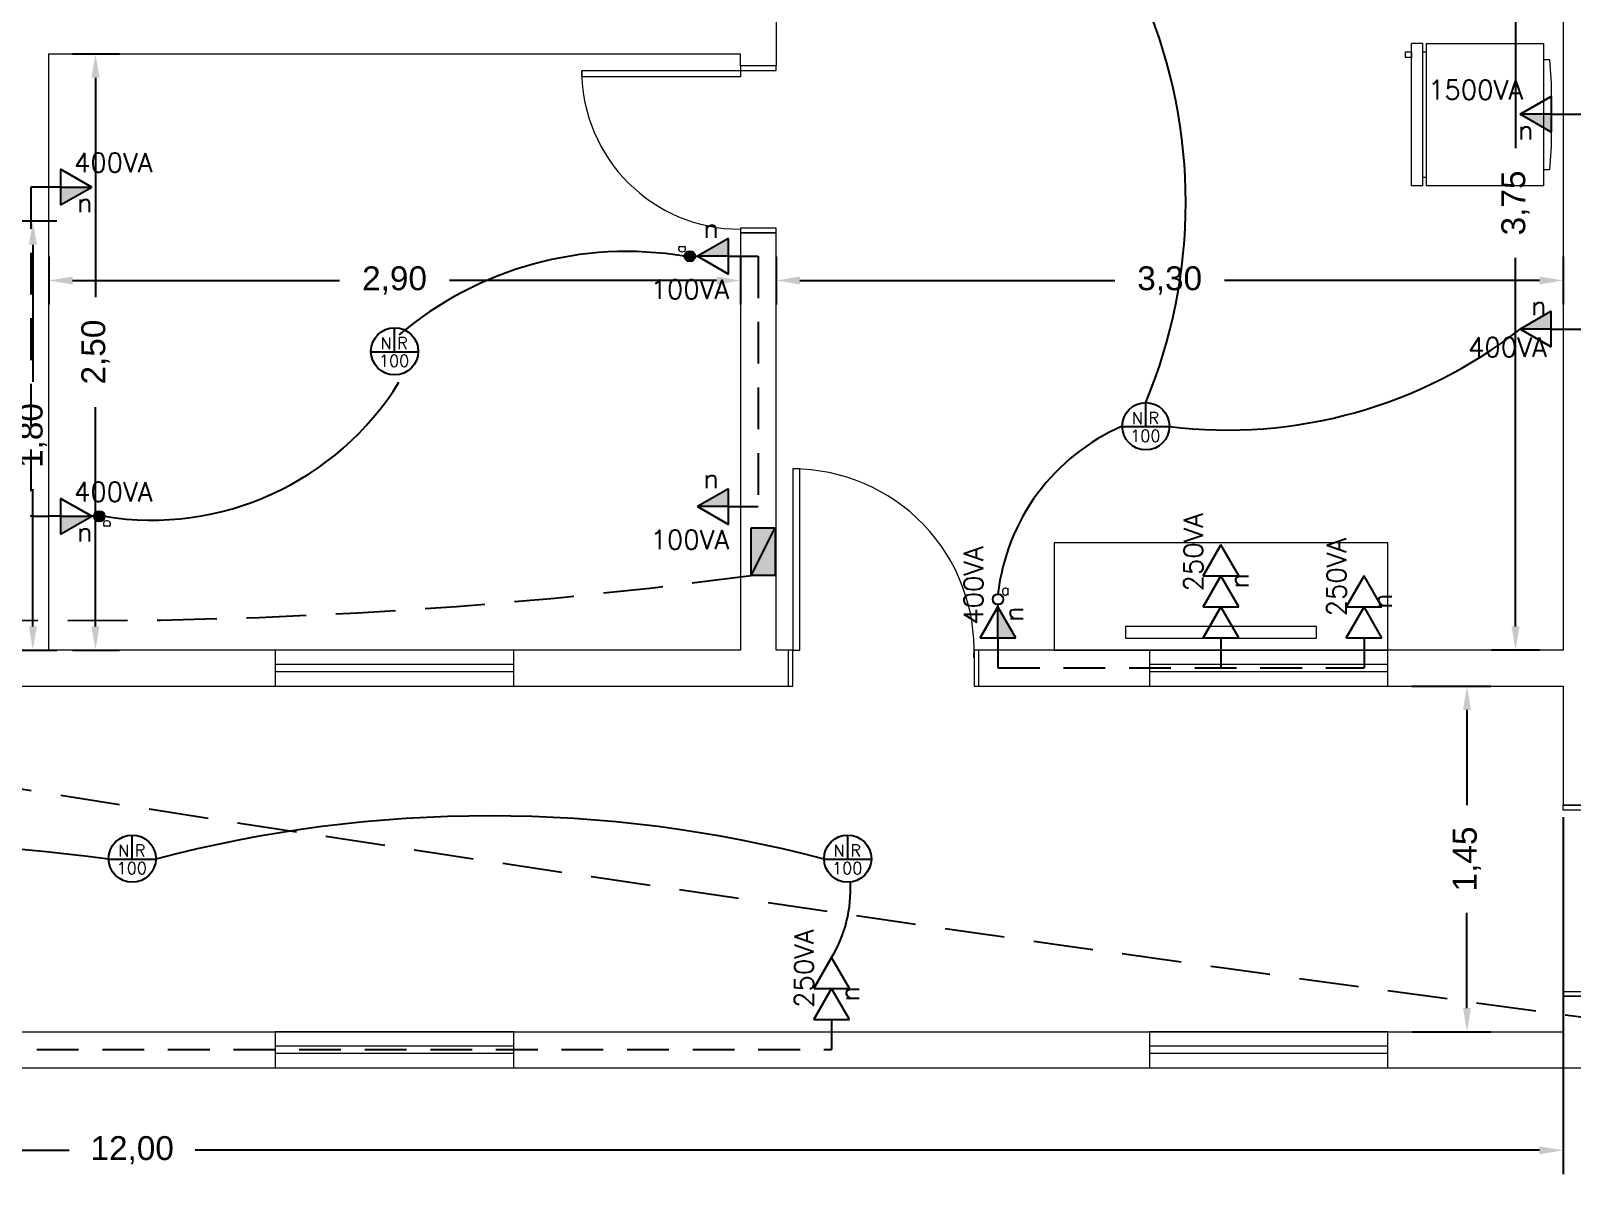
# Model space of a CAD drawing. Header units: millimetres. Extents: x -5 to 184, y -24 to 24.
# Drawn here: x 13.78 to 20.24, y -0.45 to 4.35 of the extents above; entities that cross this region are included whole.
import ezdxf

# ---------------------------------------------------------------- set-up
doc = ezdxf.new("R2010")
doc.units = ezdxf.units.MM
doc.linetypes.add('HIDDEN', pattern=[0.375, 0.25, -0.125])
doc.layers.get('0').update_dxf_attribs({"lineweight": 30})
for name, color, linetype, lineweight in [('Cotas', 3, 'Continuous', 9), ('Cozinha', 252, 'Continuous', 20), ('Edificação', 251, 'Continuous', 20), ('Portas', 251, 'Continuous', 9)]:
    doc.layers.add(name, color=color, linetype=linetype, lineweight=lineweight)
for name, color, linetype in [('Eletroduto', 160, 'Continuous'), ('Pontos de iluminação', 50, 'Continuous'), ('Pontos de Tomadas', 10, 'Continuous')]:
    doc.layers.add(name, color=color, linetype=linetype)
doc.styles.add('ROMANS', font='ROMANS.SHX')
doc.styles.get("Standard").update_dxf_attribs({"font": 'arial.ttf'})
doc.dimstyles.new('ISO-25', dxfattribs={"dimtxt": 0.1, "dimasz": 0.1, "dimexe": 0.1, "dimexo": 0.1, "dimgap": 0.1, "dimtad": 0, "dimzin": 1, "dimtxsty": 'Standard', "dimcen": 0.1, "dimadec": 0, "dimazin": 0, "dimtfac": 1, "dimtmove": 0, "dimatfit": 3, "dimfxl": 1, "dimarcsym": 0})

# ---------------------------------------------------------------- blocks, each defined once
blk = doc.blocks.new('*D44')
at = {"layer": 'Cotas', "color": 0, "lineweight": -2, "transparency": 16777216}
for p, q in [((13.85, 3.4), (13.85, 3.2)), ((16.75, 3.4), (16.75, 3.2)), ((13.95, 3.3), (15.0694, 3.3)), ((16.65, 3.3), (15.5306, 3.3))]:
    blk.add_line(p, q, dxfattribs=at)
at = {"layer": 'Cotas', "color": 0, "transparency": 16777216}
for points in [[(13.95, 3.3167), (13.95, 3.2833), (13.85, 3.3)], [(16.65, 3.3167), (16.65, 3.2833), (16.75, 3.3)]]:
    blk.add_solid(points, dxfattribs=at)
at = {"layer": 'Defpoints', "color": 0, "transparency": 16777216}
for p in [(13.85, 3.5), (16.75, 3.5), (13.85, 3.3)]:
    blk.add_point(p, dxfattribs=at)
at = {"layer": 'Cotas', "color": 0, "transparency": 16777216, "insert": (15.3, 3.3), "char_height": 0.1, "attachment_point": 5}
blk.add_mtext('2,90', dxfattribs=at)
blk = doc.blocks.new('*D51')
at = {"layer": 'Cotas', "color": 0, "lineweight": -2, "transparency": 16777216}
for p, q in [((13.95, 4.25), (14.1461, 4.25)), ((14.0461, 4.15), (14.0461, 3.2306)), ((14.0461, 1.85), (14.0461, 2.7694)), ((13.95, 1.75), (14.1461, 1.75))]:
    blk.add_line(p, q, dxfattribs=at)
at = {"layer": 'Cotas', "color": 0, "transparency": 16777216}
for points in [[(14.0294, 4.15), (14.0627, 4.15), (14.0461, 4.25)], [(14.0294, 1.85), (14.0627, 1.85), (14.0461, 1.75)]]:
    blk.add_solid(points, dxfattribs=at)
at = {"layer": 'Defpoints', "color": 0, "transparency": 16777216}
for p in [(13.85, 4.25), (13.85, 1.75), (14.0461, 1.75)]:
    blk.add_point(p, dxfattribs=at)
at = {"layer": 'Cotas', "color": 0, "transparency": 16777216, "insert": (14.0461, 3), "char_height": 0.1, "attachment_point": 5, "rotation": 90}
blk.add_mtext('2,50', dxfattribs=at)
blk = doc.blocks.new('*D56')
at = {"layer": 'Cotas', "color": 0, "lineweight": -2, "transparency": 16777216}
for p, q in [((20.1, 5.5), (19.9, 5.5)), ((20, 5.4), (20, 3.8552)), ((20, 1.85), (20, 3.3948)), ((20.1, 1.75), (19.9, 1.75))]:
    blk.add_line(p, q, dxfattribs=at)
at = {"layer": 'Cotas', "color": 0, "transparency": 16777216}
for points in [[(19.9833, 5.4), (20.0167, 5.4), (20, 5.5)], [(19.9833, 1.85), (20.0167, 1.85), (20, 1.75)]]:
    blk.add_solid(points, dxfattribs=at)
at = {"layer": 'Defpoints', "color": 0, "transparency": 16777216}
for p in [(20.2, 5.5), (20, 1.75), (20.2, 1.75)]:
    blk.add_point(p, dxfattribs=at)
at = {"layer": 'Cotas', "color": 0, "transparency": 16777216, "insert": (20, 3.625), "char_height": 0.1, "attachment_point": 5, "rotation": 90}
blk.add_mtext('3,75', dxfattribs=at)
blk = doc.blocks.new('*D57')
at = {"layer": 'Cotas', "color": 0, "lineweight": -2, "transparency": 16777216}
for p, q in [((16.9, 3.4), (16.9, 3.2)), ((20.2, 3.4), (20.2, 3.2)), ((17, 3.3), (18.3203, 3.3)), ((20.1, 3.3), (18.7797, 3.3))]:
    blk.add_line(p, q, dxfattribs=at)
at = {"layer": 'Cotas', "color": 0, "transparency": 16777216}
for points in [[(17, 3.3167), (17, 3.2833), (16.9, 3.3)], [(20.1, 3.3167), (20.1, 3.2833), (20.2, 3.3)]]:
    blk.add_solid(points, dxfattribs=at)
at = {"layer": 'Defpoints', "color": 0, "transparency": 16777216}
for p in [(16.9, 3.5), (20.2, 3.5), (20.2, 3.3)]:
    blk.add_point(p, dxfattribs=at)
at = {"layer": 'Cotas', "color": 0, "transparency": 16777216, "insert": (18.55, 3.3), "char_height": 0.1, "attachment_point": 5}
blk.add_mtext('3,30', dxfattribs=at)
blk = doc.blocks.new('DUPLEX320PL')
for p, q in [((-0.058, -0.1246), (-0.058, -0.6181)), ((-0.058, -0.1246), (0.538, -0.1246)), ((0.538, -0.6181), (0.538, -0.1246)), ((0.538, -0.6181), (-0.058, -0.6181)), ((0.538, -0.6338), (-0.058, -0.6338)), ((-0.058, -0.6338), (-0.058, -0.6799)), ((-0.023, -0.6181), (-0.023, -0.6338)), ((0.503, -0.6338), (0.503, -0.6181)), ((0.538, -0.6338), (0.538, -0.6799)), ((-0.058, -0.6799), (0.538, -0.6799))]:
    blk.add_line(p, q)
blk.add_lwpolyline([(0.4713, -0.1246), (0.4713, -0.1005), (0.3713, -0.0932), (0.1087, -0.0932), (0.0087, -0.1005), (0.0087, -0.1246)])
blk.add_lwpolyline([(0.4797, -0.6799), (0.4797, -0.7042), (0.5039, -0.7042), (0.5039, -0.6799)], close=True)
blk = doc.blocks.new('*D68')
at = {"layer": 'Cotas', "color": 0, "lineweight": -2, "transparency": 16777216}
for p, q in [((11.05, 3.55), (13.8835, 3.55)), ((13.7835, 3.45), (13.7835, 2.875)), ((13.7835, 1.85), (13.7835, 2.425)), ((11.05, 1.75), (13.8835, 1.75))]:
    blk.add_line(p, q, dxfattribs=at)
at = {"layer": 'Cotas', "color": 0, "transparency": 16777216}
for points in [[(13.7668, 3.45), (13.8002, 3.45), (13.7835, 3.55)], [(13.7668, 1.85), (13.8002, 1.85), (13.7835, 1.75)]]:
    blk.add_solid(points, dxfattribs=at)
at = {"layer": 'Defpoints', "color": 0, "transparency": 16777216}
for p in [(10.95, 3.55), (10.95, 1.75), (13.7835, 1.75)]:
    blk.add_point(p, dxfattribs=at)
at = {"layer": 'Cotas', "color": 0, "transparency": 16777216, "insert": (13.7835, 2.65), "char_height": 0.1, "attachment_point": 5, "rotation": 90}
blk.add_mtext('1,80', dxfattribs=at)
blk = doc.blocks.new('*D73')
at = {"layer": 'Cotas', "color": 0, "lineweight": -2, "transparency": 16777216}
for p, q in [((8.2, 1.05), (8.2, -0.4462)), ((20.2, 1.05), (20.2, -0.4462)), ((8.3, -0.3462), (13.9362, -0.3462)), ((20.1, -0.3462), (14.4638, -0.3462))]:
    blk.add_line(p, q, dxfattribs=at)
at = {"layer": 'Cotas', "color": 0, "transparency": 16777216}
for points in [[(8.3, -0.3296), (8.3, -0.3629), (8.2, -0.3462)], [(20.1, -0.3296), (20.1, -0.3629), (20.2, -0.3462)]]:
    blk.add_solid(points, dxfattribs=at)
at = {"layer": 'Defpoints', "color": 0, "transparency": 16777216}
for p in [(8.2, 1.15), (20.2, 1.15), (20.2, -0.3462)]:
    blk.add_point(p, dxfattribs=at)
at = {"layer": 'Cotas', "color": 0, "transparency": 16777216, "insert": (14.2, -0.3462), "char_height": 0.1, "attachment_point": 5}
blk.add_mtext('12,00', dxfattribs=at)
blk = doc.blocks.new('*D74')
at = {"layer": 'Cotas', "color": 0, "lineweight": -2, "transparency": 16777216}
for p, q in [((19.565, 1.6), (19.8965, 1.6)), ((19.7965, 1.5), (19.7965, 1.1005)), ((19.7965, 0.25), (19.7965, 0.6495)), ((19.565, 0.15), (19.8965, 0.15))]:
    blk.add_line(p, q, dxfattribs=at)
at = {"layer": 'Cotas', "color": 0, "transparency": 16777216}
for points in [[(19.7799, 1.5), (19.8132, 1.5), (19.7965, 1.6)], [(19.7799, 0.25), (19.8132, 0.25), (19.7965, 0.15)]]:
    blk.add_solid(points, dxfattribs=at)
at = {"layer": 'Defpoints', "color": 0, "transparency": 16777216}
for p in [(19.465, 1.6), (19.465, 0.15), (19.7965, 0.15)]:
    blk.add_point(p, dxfattribs=at)
at = {"layer": 'Cotas', "color": 0, "transparency": 16777216, "insert": (19.7965, 0.875), "char_height": 0.1, "attachment_point": 5, "rotation": 90}
blk.add_mtext('1,45', dxfattribs=at)

msp = doc.modelspace()

# ---------------------------------------------------------------- hatches: boundary and pattern name
at = {"layer": 'Eletroduto'}
h = msp.add_hatch(color=256, dxfattribs=at)
h.set_gradient(color2=(0, 0, 0), tint=1)
h.paths.add_polyline_path([(16.7955, 2.0633), (16.8955, 2.2633), (16.7955, 2.2633)])
h = msp.add_hatch(color=0, dxfattribs=at)
h.dxf.hatch_style = 1
h.paths.add_polyline_path([(16.7955, 2.0633), (16.8955, 2.0633), (16.8955, 2.2633)])
at = {"layer": 'Pontos de iluminação'}
h = msp.add_hatch(color=256, dxfattribs=at)
h.set_gradient(color1=(248, 215, 49), color2=(248, 215, 49), tint=1)
h.paths.add_polyline_path([(16.5601, 3.4015, 1), (16.5161, 3.4015, 1)])
h = msp.add_hatch(color=256, dxfattribs=at)
h.set_gradient(color1=(248, 215, 49), color2=(248, 215, 49), tint=1)
h.paths.add_polyline_path([(14.0401, 2.3115, 1), (14.0841, 2.3115, 1)])

# ---------------------------------------------------------------- linework, layer by layer
at = {"layer": 'Cozinha'}
for points in [[(19.465, 2.2), (18.065, 2.2), (18.065, 1.75), (19.465, 1.75)], [(19.165, 1.85), (18.365, 1.85), (18.365, 1.8), (19.165, 1.8)]]:
    msp.add_lwpolyline(points, close=True, dxfattribs=at)
at = {"layer": 'Edificação'}
for p, q in [((20.2, 5.5), (20.2, 1.75)), ((16.9, 4.45), (16.9, 4.2)), ((13.85, 1.75), (13.85, 4.25)), ((13.85, 4.25), (16.75, 4.25)), ((16.75, 4.2), (16.75, 4.25)), ((16.9, 4.2), (16.75, 4.2)), ((16.9, 3.5), (16.75, 3.5)), ((16.75, 3.5), (16.75, 1.75)), ((16.9, 1.75), (16.9, 3.5)), ((16.75, 1.75), (13.85, 1.75)), ((16.97, 1.75), (16.9, 1.75)), ((20.2, 1.75), (17.73, 1.75)), ((17.75, 1.6), (17.75, 1.75)), ((10.05, 1.6), (16.97, 1.6)), ((17.73, 1.6), (20.2, 1.6)), ((20.2, 1.6), (20.2, 1.1)), ((20.35, 1.1), (20.2, 1.1)), ((20.2, 0.15), (20.2, 0.3)), ((20.2, 0.3), (20.35, 0.3)), ((8.1, 0.15), (20.2, 0.15)), ((2.1, 0), (26.85, 0))]:
    msp.add_line(p, q, dxfattribs=at)
at = {"layer": 'Edificação', "color": 252}
msp.add_lwpolyline([(0, 0), (27, 0), (27, 8), (0, 8)], close=True, dxfattribs=at)
at = {"layer": 'Eletroduto'}
for p, q in [((20.2001, 3.9965), (20.2751, 3.9965)), ((13.8501, 3.6915), (13.7751, 3.6915)), ((16.7501, 3.4015), (16.8251, 3.4015)), ((20.2001, 3.0965), (20.2751, 3.0965)), ((16.7501, 2.3521), (16.8251, 2.3521)), ((13.7751, 2.3115), (13.8501, 2.3115)), ((16.7955, 2.2633), (16.8955, 2.2633)), ((16.7955, 2.0633), (16.7955, 2.2633)), ((16.7955, 2.0633), (16.8955, 2.2633)), ((16.8955, 2.2633), (16.8955, 2.0633)), ((16.8955, 2.0633), (16.7955, 2.0633)), ((17.1326, 0.1515), (17.1326, 0.0765))]:
    msp.add_line(p, q, dxfattribs=at)
at = {"layer": 'Eletroduto', "linetype": 'HIDDEN', "ltscale": 0.7}
for p, q in [((13.7751, 3.6915), (13.7751, 2.3115)), ((16.8251, 3.4015), (16.8251, 2.3521)), ((17.8301, 1.6765), (19.3651, 1.6765)), ((9.9501, 0.0765), (17.1326, 0.0765))]:
    msp.add_line(p, q, dxfattribs=at)
at = {"layer": 'Eletroduto', "linetype": 'HIDDEN'}
for p, q in [((17.8301, 1.7515), (17.8301, 1.6765)), ((18.7651, 1.7515), (18.7651, 1.6765)), ((19.3651, 1.7515), (19.3651, 1.6765))]:
    msp.add_line(p, q, dxfattribs=at)
at = {"layer": 'Eletroduto'}
for centre, radius, start, end in [((16.4327, 3.6278), 2.1848, 337.41305, 22.5732), ((16.2735, 1.9425), 1.479, 80.55736, 130.21079), ((18.7904, 4.6697), 1.9968, 263.05994, 308.01389), ((14.2813, 3.5154), 1.22, 260.69758, 328.2452), ((18.6992, 1.8865), 0.8748, 113.45211, 173.50187), ((15.7, -4.453), 5.5088, 75.26847, 104.73153), ((12.7, -10.0558), 11.0198, 82.69686, 97.30314), ((16.6554, 0.7481), 0.5566, 329.00898, 3.05793)]:
    msp.add_arc(centre, radius, start, end, dxfattribs=at)
at = {"layer": 'Eletroduto', "linetype": 'HIDDEN'}
for centre, radius, start, end in [((13.966, 23.0904), 21.2166, 259.7756, 277.66396), ((58.1085, 282.0645), 284.3791, 260.301302, 262.451314)]:
    msp.add_arc(centre, radius, start, end, dxfattribs=at)
at = {"layer": 'Pontos de iluminação'}
for p, q in [((16.5601, 3.4015), (16.5701, 3.4015)), ((15.3001, 3.0015), (15.3001, 3.1026)), ((15.2009, 3.0015), (15.3993, 3.0015)), ((18.45, 2.6875), (18.45, 2.7886)), ((18.3508, 2.6875), (18.5492, 2.6875)), ((14.0401, 2.3115), (14.0301, 2.3115)), ((17.8301, 1.9415), (17.8301, 1.9315)), ((14.2001, 0.8747), (14.2001, 0.9758)), ((17.2001, 0.8747), (17.2001, 0.9758)), ((14.1009, 0.8747), (14.2993, 0.8747)), ((17.1009, 0.8747), (17.2993, 0.8747))]:
    msp.add_line(p, q, dxfattribs=at)
for centre, radius in [((16.5381, 3.4015), 0.022), ((15.3002, 3.0029), 0.099), ((18.4501, 2.689), 0.099), ((14.0621, 2.3115), 0.022), ((17.8301, 1.9635), 0.022), ((14.2002, 0.8762), 0.099), ((17.2002, 0.8762), 0.099)]:
    msp.add_circle(centre, radius, dxfattribs=at)
at = {"layer": 'Pontos de Tomadas', "color": 1}
for p, q in [((20.1501, 4.0715), (20.0201, 3.9965)), ((20.0201, 3.9965), (20.1501, 4.0715)), ((20.0201, 3.9965), (20.1501, 4.0715)), ((20.1501, 4.0715), (20.1501, 3.9215)), ((20.1501, 3.9965), (20.0201, 3.9965)), ((20.1501, 3.9215), (20.0201, 3.9965)), ((20.1501, 3.9965), (20.2001, 3.9965)), ((13.9001, 3.7665), (14.0301, 3.6915)), ((14.0301, 3.6915), (13.9001, 3.7665)), ((13.9001, 3.7665), (13.9001, 3.6165)), ((14.0301, 3.6915), (13.9001, 3.7665)), ((13.9001, 3.6915), (13.8501, 3.6915)), ((13.9001, 3.6915), (14.0301, 3.6915)), ((13.9001, 3.6165), (14.0301, 3.6915)), ((16.7001, 3.4765), (16.5701, 3.4015)), ((16.7001, 3.3265), (16.7001, 3.4765)), ((16.7001, 3.4015), (16.5701, 3.4015)), ((16.7001, 3.3265), (16.5701, 3.4015)), ((16.5701, 3.4015), (16.7001, 3.3265)), ((16.5701, 3.4015), (16.7001, 3.3265)), ((16.7001, 3.4015), (16.7501, 3.4015)), ((16.7001, 3.4015), (16.7501, 3.4015)), ((20.1501, 3.1715), (20.0201, 3.0965)), ((20.1501, 3.0215), (20.1501, 3.1715)), ((20.1501, 3.0965), (20.0201, 3.0965)), ((20.1501, 3.0215), (20.0201, 3.0965)), ((20.0201, 3.0965), (20.1501, 3.0215)), ((20.0201, 3.0965), (20.1501, 3.0215)), ((20.1501, 3.0965), (20.2001, 3.0965)), ((16.7001, 2.4271), (16.5701, 2.3521)), ((16.7001, 2.2771), (16.7001, 2.4271)), ((13.9001, 2.3865), (14.0301, 2.3115)), ((14.0301, 2.3115), (13.9001, 2.3865)), ((13.9001, 2.3865), (13.9001, 2.2365)), ((14.0301, 2.3115), (13.9001, 2.3865)), ((16.7001, 2.3521), (16.5701, 2.3521)), ((16.7001, 2.2771), (16.5701, 2.3521)), ((16.5701, 2.3521), (16.7001, 2.2771)), ((16.5701, 2.3521), (16.7001, 2.2771)), ((16.7001, 2.3521), (16.7501, 2.3521)), ((16.7001, 2.3521), (16.7501, 2.3521)), ((13.9001, 2.3115), (13.8501, 2.3115)), ((13.9001, 2.3115), (14.0301, 2.3115)), ((13.9001, 2.2365), (14.0301, 2.3115)), ((18.6901, 2.0615), (18.7651, 2.1915)), ((18.7651, 2.1915), (18.6901, 2.0615)), ((18.7651, 2.1915), (18.6901, 2.0615)), ((18.8401, 2.0615), (18.7651, 2.1915)), ((18.6901, 1.9315), (18.7651, 2.0615)), ((18.7651, 2.0615), (18.6901, 1.9315)), ((18.7651, 2.0615), (18.6901, 1.9315)), ((18.6901, 2.0615), (18.8401, 2.0615)), ((18.8401, 1.9315), (18.7651, 2.0615)), ((19.2901, 1.9315), (19.3651, 2.0615)), ((19.3651, 2.0615), (19.2901, 1.9315)), ((19.3651, 2.0615), (19.2901, 1.9315)), ((19.4401, 1.9315), (19.3651, 2.0615)), ((17.7551, 1.8015), (17.8301, 1.9315)), ((17.8301, 1.9315), (17.7551, 1.8015)), ((17.8301, 1.9315), (17.7551, 1.8015)), ((17.8301, 1.8015), (17.8301, 1.9315)), ((17.9051, 1.8015), (17.8301, 1.9315)), ((18.6901, 1.8015), (18.7651, 1.9315)), ((18.7651, 1.9315), (18.6901, 1.8015)), ((18.7651, 1.9315), (18.6901, 1.8015)), ((18.6901, 1.9315), (18.8401, 1.9315)), ((18.8401, 1.8015), (18.7651, 1.9315)), ((19.2901, 1.8015), (19.3651, 1.9315)), ((19.3651, 1.9315), (19.2901, 1.8015)), ((19.3651, 1.9315), (19.2901, 1.8015)), ((19.2901, 1.9315), (19.4401, 1.9315)), ((19.4401, 1.8015), (19.3651, 1.9315)), ((17.7551, 1.8015), (17.9051, 1.8015)), ((17.8301, 1.8015), (17.8301, 1.7515)), ((18.6901, 1.8015), (18.8401, 1.8015)), ((18.7651, 1.8015), (18.7651, 1.7515)), ((19.2901, 1.8015), (19.4401, 1.8015)), ((19.3651, 1.8015), (19.3651, 1.7515)), ((17.0576, 0.3315), (17.1326, 0.4615)), ((17.1326, 0.4615), (17.0576, 0.3315)), ((17.1326, 0.4615), (17.0576, 0.3315)), ((17.2076, 0.3315), (17.1326, 0.4615)), ((17.0576, 0.2015), (17.1326, 0.3315)), ((17.1326, 0.3315), (17.0576, 0.2015)), ((17.1326, 0.3315), (17.0576, 0.2015)), ((17.0576, 0.3315), (17.2076, 0.3315)), ((17.2076, 0.2015), (17.1326, 0.3315)), ((17.0576, 0.2015), (17.2076, 0.2015)), ((17.1326, 0.2015), (17.1326, 0.1515))]:
    msp.add_line(p, q, dxfattribs=at)
for points in [[(20.1501, 3.9965), (20.1501, 3.9215), (20.0201, 3.9965)], [(13.9001, 3.6915), (13.9001, 3.6165), (14.0301, 3.6915)], [(16.7001, 3.4015), (16.7001, 3.4765), (16.5701, 3.4015)], [(20.1501, 3.0965), (20.1501, 3.1715), (20.0201, 3.0965)], [(16.7001, 2.3521), (16.7001, 2.4271), (16.5701, 2.3521)], [(13.9001, 2.3115), (13.9001, 2.2365), (14.0301, 2.3115)], [(17.8301, 1.8015), (17.9051, 1.8015), (17.8301, 1.9315)]]:
    msp.add_solid(points, dxfattribs=at)
at = {"layer": 'Portas'}
for p, q in [((15.8, 1.69), (14.8, 1.69)), ((19.465, 1.69), (18.465, 1.69)), ((15.8, 1.66), (14.8, 1.66)), ((19.465, 1.66), (18.465, 1.66)), ((15.8, 0.09), (14.8, 0.09)), ((19.465, 0.09), (18.465, 0.09)), ((15.8, 0.06), (14.8, 0.06)), ((19.465, 0.06), (18.465, 0.06))]:
    msp.add_line(p, q, dxfattribs=at)
for points in [[(16.75, 4.18), (16.75, 4.1537), (16.085, 4.1537), (16.085, 4.18)], [(16.75, 4.18), (16.9, 4.18), (16.9, 4.2), (16.75, 4.2)], [(16.75, 3.5), (16.9, 3.5), (16.9, 3.52), (16.75, 3.52)], [(16.97, 1.75), (17, 1.75), (17, 2.51), (16.97, 2.51)], [(15.8, 1.75), (14.8, 1.75), (14.8, 1.6), (15.8, 1.6)], [(16.95, 1.75), (16.95, 1.6), (16.97, 1.6), (16.97, 1.75)], [(17.73, 1.75), (17.73, 1.6), (17.75, 1.6), (17.75, 1.75)], [(19.465, 1.75), (18.465, 1.75), (18.465, 1.6), (19.465, 1.6)], [(20.35, 1.08), (20.2, 1.08), (20.2, 1.1), (20.35, 1.1)], [(20.35, 0.3), (20.2, 0.3), (20.2, 0.32), (20.35, 0.32)], [(15.8, 0.15), (14.8, 0.15), (14.8, 0), (15.8, 0)], [(19.465, 0.15), (18.465, 0.15), (18.465, 0), (19.465, 0)]]:
    msp.add_lwpolyline(points, close=True, dxfattribs=at)
for centre, radius, start, end in [((16.75, 4.18), 0.665, 180, 270), ((16.97, 1.75), 0.76, 357.73774, 90)]:
    msp.add_arc(centre, radius, start, end, dxfattribs=at)

# ---------------------------------------------------------------- block references
at = {"layer": 'Cozinha', "xscale": -1, "rotation": 270.000000000013}
msp.add_blockref('DUPLEX320PL', (20.2432, 3.755), dxfattribs=at)

# ---------------------------------------------------------------- texts
at = {"layer": 'Pontos de iluminação', "style": 'ROMANS'}
for rotation, p in [(90, (16.5206, 3.4148)), (270, (14.0796, 2.2981))]:
    msp.add_text('a', height=0.044, rotation=rotation, dxfattribs=at).set_placement(p)
msp.add_text('a', height=0.044, dxfattribs=at).set_placement((17.8434, 1.981))
for tag, p, s, flags in [('N', (15.2407, 3.0121), '', 4), ('100', (15.2344, 2.9383), '100', 13), ('N', (18.3906, 2.6982), '', 4), ('100', (18.3843, 2.6243), '100', 13), ('N', (14.1407, 0.8854), '', 4), ('N', (17.1407, 0.8854), '', 4), ('100', (14.1344, 0.8115), '100', 13), ('100', (17.1344, 0.8115), '100', 13)]:
    msp.add_attdef(tag, p, s, height=0.0495, dxfattribs=dict(at, flags=flags))
for p in [(15.311, 3.0127), (18.4609, 2.6987), (14.211, 0.8859), (17.211, 0.8859)]:
    msp.add_attdef('R', p, '', height=0.0495, dxfattribs=at)
at = {"layer": 'Pontos de Tomadas', "color": 1, "style": 'ROMANS'}
for s, p in [('1500VA', (19.6334, 4.0592)), ('n', (20.0098, 3.891)), ('400VA', (13.9558, 3.7542)), ('n', (13.968, 3.586)), ('n', (16.5946, 3.479)), ('100VA', (16.3734, 3.2228)), ('n', (20.0649, 3.1541)), ('400VA', (19.8011, 2.9805)), ('n', (16.5946, 2.4297)), ('400VA', (13.9558, 2.3742)), ('n', (13.968, 2.206)), ('100VA', (16.3734, 2.1734))]:
    msp.add_text(s, height=0.08, dxfattribs=at).set_placement(p)
for s, p in [('250VA', (18.6893, 1.9965)), ('250VA', (19.2893, 1.8923)), ('400VA', (17.7673, 1.8572)), ('n', (18.8808, 2.0087)), ('n', (19.4808, 1.9241)), ('n', (17.9355, 1.8694)), ('250VA', (17.0568, 0.2511)), ('n', (17.2483, 0.2776))]:
    msp.add_text(s, height=0.08, rotation=90, dxfattribs=at).set_placement(p)

# ---------------------------------------------------------------- dimensions: what is measured, and where the dimension line sits
at = {"layer": 'Cotas'}
for base, p1, p2, picture, middle in [((20, 1.75), (20.2, 5.5), (20.2, 1.75), '*D56', (20, 3.625)), ((14.0461, 1.75), (13.85, 4.25), (13.85, 1.75), '*D51', (14.0461, 3)), ((13.7835, 1.75), (10.95, 3.55), (10.95, 1.75), '*D68', (13.7835, 2.65)), ((19.7965, 0.15), (19.465, 1.6), (19.465, 0.15), '*D74', (19.7965, 0.875))]:
    dim = msp.add_linear_dim(base=base, p1=p1, p2=p2, angle=90, dimstyle='ISO-25', dxfattribs=at)
    dim.commit()
    dim.dimension.update_dxf_attribs({"geometry": picture, "text_midpoint": middle})
for base, p1, p2, picture, middle in [((13.85, 3.3), (16.75, 3.5), (13.85, 3.5), '*D44', (15.3, 3.3)), ((20.2, 3.3), (16.9, 3.5), (20.2, 3.5), '*D57', (18.55, 3.3)), ((20.2, -0.3462), (8.2, 1.15), (20.2, 1.15), '*D73', (14.2, -0.3462))]:
    dim = msp.add_linear_dim(base=base, p1=p1, p2=p2, dimstyle='ISO-25', dxfattribs=at)
    dim.commit()
    dim.dimension.update_dxf_attribs({"geometry": picture, "text_midpoint": middle})

doc.saveas('drawing.dxf')
